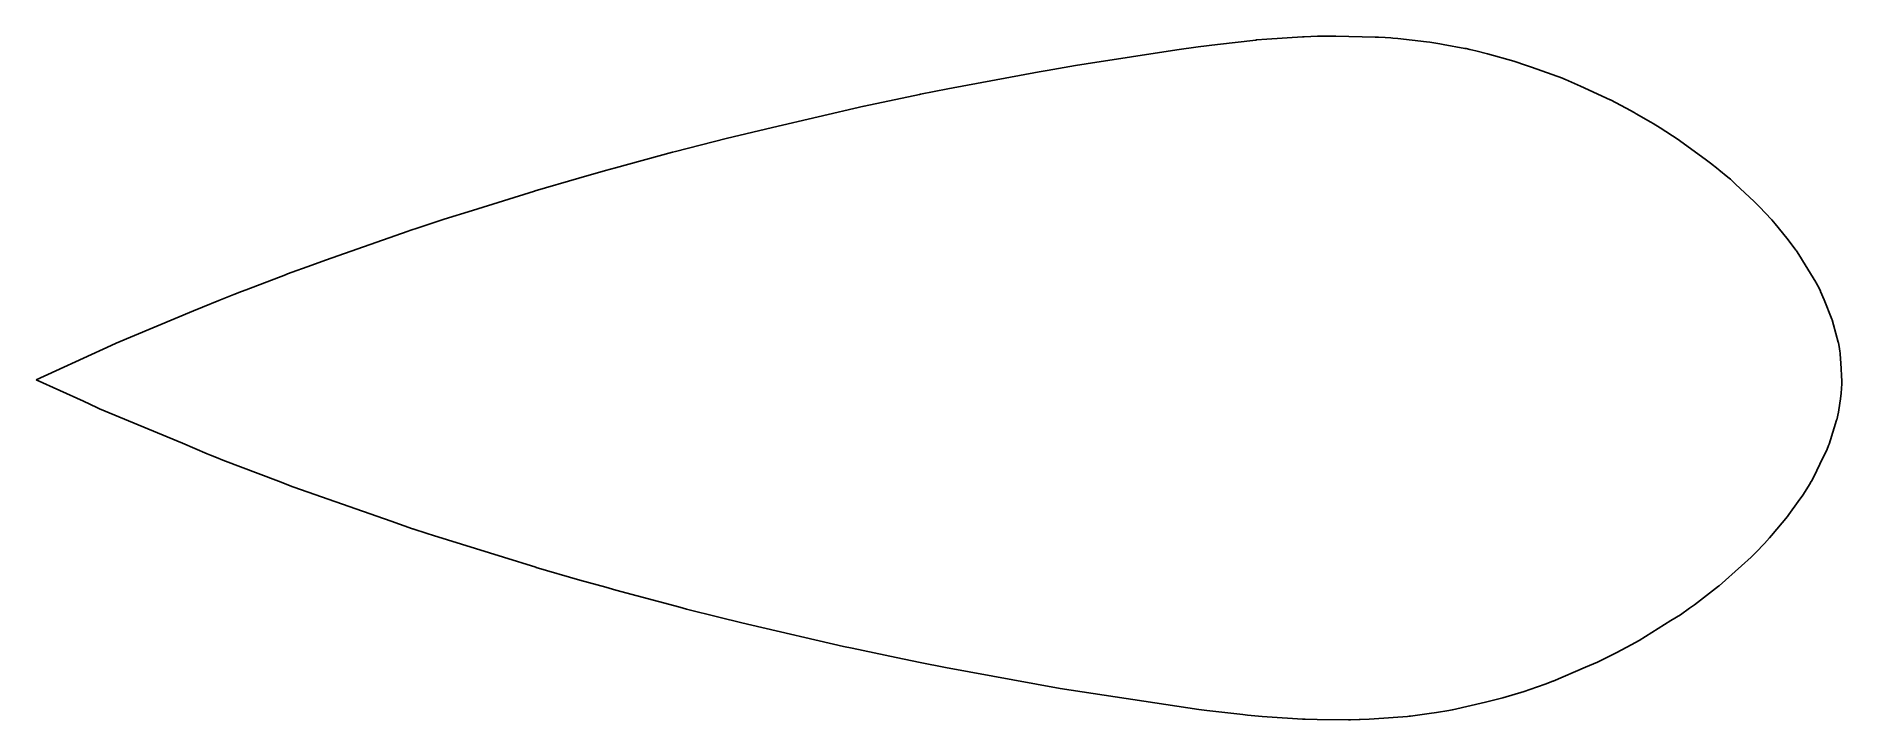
# Model space of a CAD drawing. Header units: metres. Extents: x -88 to 62, y -28 to 28.
import ezdxf

# ---------------------------------------------------------------- set-up
doc = ezdxf.new("R2010")
doc.units = ezdxf.units.M

msp = doc.modelspace()

# ---------------------------------------------------------------- linework, layer by layer
for p, q in [((7.18541, 27.2571), (-0.34248, 26.0987)), ((8.95287, 27.5123), (7.18541, 27.2571)), ((10.5604, 27.7026), (8.95287, 27.5123)), ((13.7689, 28.0777), (10.5604, 27.7026)), ((13.8117, 28.0817), (13.7689, 28.0777)), ((14.6601, 28.1423), (13.8117, 28.0817)), ((17.6219, 28.3481), (14.6601, 28.1423)), ((17.7694, 28.3543), (17.6219, 28.3481)), ((18.8836, 28.3904), (17.7694, 28.3543)), ((19.0635, 28.3957), (18.8836, 28.3904)), ((19.9749, 28.4008), (19.0635, 28.3957)), ((20.4027, 28.3989), (19.9749, 28.4008)), ((23.6802, 28.3293), (20.4027, 28.3989)), ((23.9566, 28.3162), (23.6802, 28.3293)), ((24.4978, 28.2876), (23.9566, 28.3162)), ((24.975, 28.2537), (24.4978, 28.2876)), ((25.1398, 28.2403), (24.975, 28.2537)), ((25.5502, 28.2003), (25.1398, 28.2403)), ((27.936, 27.9288), (25.5502, 28.2003)), ((28.2189, 27.8918), (27.936, 27.9288)), ((29.048, 27.7654), (28.2189, 27.8918)), ((29.3179, 27.718), (29.048, 27.7654)), ((31.1081, 27.3868), (29.3179, 27.718)), ((31.2231, 27.3629), (31.1081, 27.3868)), ((31.5283, 27.297), (31.2231, 27.3629)), ((32.0292, 27.1841), (31.5283, 27.297)), ((32.9976, 26.9269), (32.0292, 27.1841)), ((-3.57082, 25.5608), (-4.24626, 25.4407)), ((-1.22874, 25.9556), (-3.57082, 25.5608)), ((-0.34248, 26.0987), (-1.22874, 25.9556)), ((35.1983, 26.3269), (32.9976, 26.9269)), ((35.2832, 26.301), (35.1983, 26.3269)), ((36.158, 25.9978), (35.2832, 26.301)), ((36.6563, 25.8215), (36.158, 25.9978)), ((39.2312, 24.8991), (36.6563, 25.8215)), ((-11.8283, 24.0205), (-14.0866, 23.5816)), ((-4.24626, 25.4407), (-11.8283, 24.0205)), ((39.2839, 24.878), (39.2312, 24.8991)), ((39.3846, 24.8376), (39.2839, 24.878)), ((39.4669, 24.8042), (39.3846, 24.8376)), ((40.7141, 24.2408), (39.4669, 24.8042)), ((43.1826, 23.1196), (40.7141, 24.2408)), ((-18.7982, 22.5898), (-26.3866, 20.8167)), ((-18.7855, 22.5926), (-18.7982, 22.5898)), ((-14.1748, 23.5636), (-18.7855, 22.5926)), ((-14.0866, 23.5816), (-14.1748, 23.5636)), ((43.2095, 23.1061), (43.1826, 23.1196)), ((44.521, 22.4173), (43.2095, 23.1061)), ((45.1744, 22.0641), (44.521, 22.4173)), ((45.3528, 21.963), (45.1744, 22.0641)), ((46.5681, 21.2636), (45.3528, 21.963)), ((46.7664, 21.1456), (46.5681, 21.2636)), ((47.3331, 20.7776), (46.7664, 21.1456)), ((-30.2284, 19.9185), (-34.4492, 18.8353)), ((-26.3866, 20.8167), (-30.2284, 19.9185)), ((48.825, 19.8312), (47.3331, 20.7776)), ((48.9432, 19.7506), (48.825, 19.8312)), ((51.181, 18.1094), (48.9432, 19.7506)), ((-34.6968, 18.7699), (-39.4364, 17.4725)), ((-34.4492, 18.8353), (-34.6968, 18.7699)), ((51.5346, 17.844), (51.181, 18.1094)), ((-42.4808, 16.6188), (-46.1051, 15.5611)), ((-40.272, 17.2428), (-42.4808, 16.6188)), ((-39.4364, 17.4725), (-40.272, 17.2428)), ((52.1633, 17.3652), (51.5346, 17.844)), ((52.2289, 17.3114), (52.1633, 17.3652)), ((52.955, 16.7043), (52.2289, 17.3114)), ((53.1711, 16.5209), (52.955, 16.7043)), ((53.6057, 16.1158), (53.1711, 16.5209)), ((-46.1584, 15.5451), (-51.3125, 13.9383)), ((-46.1051, 15.5611), (-46.1584, 15.5451)), ((55.1525, 14.6832), (53.6057, 16.1158)), ((-51.3125, 13.9383), (-53.6543, 13.2067)), ((55.1761, 14.6597), (55.1525, 14.6832)), ((55.5837, 14.2289), (55.1761, 14.6597)), ((56.5839, 13.1722), (55.5837, 14.2289)), ((-56.6584, 12.2151), (-63.5109, 9.79695)), ((-56.5305, 12.258), (-56.6584, 12.2151)), ((-55.8225, 12.4925), (-56.5305, 12.258)), ((-53.6543, 13.2067), (-55.8225, 12.4925)), ((56.6046, 13.1491), (56.5839, 13.1722)), ((56.8869, 12.8133), (56.6046, 13.1491)), ((57.8663, 11.6395), (56.8869, 12.8133)), ((58.0597, 11.384), (57.8663, 11.6395)), ((58.6212, 10.6285), (58.0597, 11.384)), ((58.6595, 10.5751), (58.6212, 10.6285)), ((58.9887, 10.066), (58.6595, 10.5751)), ((-64.6642, 9.38785), (-66.669, 8.67099)), ((-63.5109, 9.79695), (-64.6642, 9.38785)), ((59.17, 9.77988), (58.9887, 10.066)), ((60.2671, 7.99286), (59.17, 9.77988)), ((-66.8525, 8.6021), (-70.1214, 7.35286)), ((-66.669, 8.67099), (-66.8525, 8.6021)), ((60.3106, 7.91295), (60.2671, 7.99286)), ((60.4101, 7.7263), (60.3106, 7.91295)), ((60.433, 7.68178), (60.4101, 7.7263)), ((60.6209, 7.31052), (60.433, 7.68178)), ((-72.3788, 6.47067), (-73.748, 5.91089)), ((-71.1488, 6.95709), (-72.3788, 6.47067)), ((-70.5072, 7.20587), (-71.1488, 6.95709)), ((-70.1214, 7.35286), (-70.5072, 7.20587)), ((60.6617, 7.2281), (60.6209, 7.31052)), ((60.6692, 7.21257), (60.6617, 7.2281)), ((60.9618, 6.51311), (60.6692, 7.21257)), ((61.6136, 4.91151), (60.9618, 6.51311)), ((-74.4731, 5.61191), (-80.9144, 2.90379)), ((-73.748, 5.91089), (-74.4731, 5.61191)), ((61.6293, 4.86507), (61.6136, 4.91151)), ((61.7493, 4.43474), (61.6293, 4.86507)), ((62.1301, 3.01105), (61.7493, 4.43474)), ((62.1461, 2.93092), (62.1301, 3.01105)), ((-81.3271, 2.72443), (-85.9094, 0.62405)), ((-80.9144, 2.90379), (-81.3271, 2.72443)), ((62.2293, 2.4787), (62.1461, 2.93092)), ((62.2398, 2.41885), (62.2293, 2.4787)), ((62.2624, 2.28459), (62.2398, 2.41885)), ((62.2669, 2.2549), (62.2624, 2.28459)), ((62.2943, 2.07387), (62.2669, 2.2549)), ((62.2954, 2.06679), (62.2943, 2.07387)), ((62.3251, 1.59163), (62.2954, 2.06679)), ((62.3439, 1.28188), (62.3251, 1.59163)), ((-85.9094, 0.62405), (-87.5599, -0.11778)), ((62.4364, -0.25487), (62.3439, 1.28188)), ((-87.5599, -0.11778), (-83.6303, -1.9063)), ((62.3167, -1.6946), (62.3795, -1.24361)), ((62.3795, -1.24361), (62.4248, -0.45898)), ((62.4248, -0.45898), (62.4364, -0.25708)), ((62.4364, -0.25708), (62.4364, -0.25487)), ((-83.6303, -1.9063), (-82.5145, -2.41995)), ((-82.5145, -2.41995), (-82.2843, -2.5224)), ((-82.2843, -2.5224), (-75.4129, -5.38953)), ((62.0076, -3.44707), (62.1448, -2.80832)), ((62.1448, -2.80832), (62.1881, -2.60992)), ((62.1881, -2.60992), (62.1889, -2.60529)), ((62.1889, -2.60529), (62.3167, -1.6946)), ((61.3821, -5.45976), (61.8013, -4.10689)), ((61.8013, -4.10689), (62.0028, -3.46677)), ((62.0028, -3.46677), (62.0076, -3.44707)), ((-75.4129, -5.38953), (-73.3439, -6.27402)), ((60.8908, -6.53656), (61.2003, -5.92143)), ((61.2003, -5.92143), (61.2159, -5.88332)), ((61.2159, -5.88332), (61.3297, -5.59117)), ((61.3297, -5.59117), (61.3821, -5.45976)), ((-73.3439, -6.27402), (-73.0636, -6.38635)), ((-73.0636, -6.38635), (-72.585, -6.5751)), ((-72.585, -6.5751), (-72.056, -6.78642)), ((-72.056, -6.78642), (-67.4277, -8.54987)), ((60.0757, -8.24425), (60.8908, -6.53656)), ((-67.4277, -8.54987), (-66.2423, -8.99986)), ((59.2493, -9.61128), (59.7362, -8.82254)), ((59.7362, -8.82254), (59.8961, -8.5612)), ((59.8961, -8.5612), (59.9062, -8.54398)), ((59.9062, -8.54398), (60.0757, -8.24425)), ((-66.2423, -8.99986), (-66.1573, -9.03114)), ((-66.1573, -9.03114), (-59.2508, -11.4474)), ((58.0393, -11.3132), (58.8097, -10.2176)), ((58.8097, -10.2176), (59.1843, -9.71173)), ((59.1843, -9.71173), (59.2493, -9.61128)), ((-59.2508, -11.4474), (-58.0724, -11.8581)), ((-58.0724, -11.8581), (-56.2829, -12.4814)), ((56.5886, -13.0602), (57.9214, -11.4628)), ((57.9214, -11.4628), (58.0393, -11.3132)), ((-56.2829, -12.4814), (-56.2681, -12.4863)), ((-56.2681, -12.4863), (-55.0808, -12.8757)), ((-55.0808, -12.8757), (-54.5615, -13.046)), ((-54.5615, -13.046), (-48.7282, -14.8567)), ((56.0069, -13.7076), (56.431, -13.2408)), ((56.431, -13.2408), (56.5886, -13.0602)), ((-48.7282, -14.8567), (-46.0631, -15.685)), ((54.0865, -15.5764), (54.9033, -14.8412)), ((54.9033, -14.8412), (54.9077, -14.8369)), ((54.9077, -14.8369), (55.1987, -14.5479)), ((55.1987, -14.5479), (55.2805, -14.4668)), ((55.2805, -14.4668), (56.0069, -13.7076)), ((-46.0631, -15.685), (-46.0311, -15.6945)), ((-46.0311, -15.6945), (-42.4042, -16.7424)), ((52.2384, -17.2205), (54.0865, -15.5764)), ((-42.4042, -16.7424), (-40.2402, -17.3472)), ((-40.2402, -17.3472), (-39.4139, -17.572)), ((-39.4139, -17.572), (-34.0872, -19.0077)), ((50.1841, -18.8039), (51.7025, -17.6391)), ((51.7025, -17.6391), (52.1825, -17.2664)), ((52.1825, -17.2664), (52.2384, -17.2205)), ((-34.0872, -19.0077), (-33.5274, -19.1532)), ((-33.5274, -19.1532), (-30.838, -19.8322)), ((49.0231, -19.6202), (49.7924, -19.0795)), ((49.7924, -19.0795), (50.1841, -18.8039)), ((-30.838, -19.8322), (-28.9343, -20.2956)), ((-28.9343, -20.2956), (-28.1093, -20.4923)), ((-28.1093, -20.4923), (-20.4896, -22.2509)), ((45.5871, -21.7603), (48.2371, -20.107)), ((48.2371, -20.107), (49.0174, -19.6241)), ((49.0174, -19.6241), (49.0231, -19.6202)), ((-20.4896, -22.2509), (-19.7758, -22.4093)), ((-19.7758, -22.4093), (-16.1244, -23.168)), ((43.694, -22.7861), (44.9789, -22.0887)), ((44.9789, -22.0887), (45.5367, -21.7888)), ((45.5367, -21.7888), (45.5871, -21.7603)), ((-16.1244, -23.168), (-14.1308, -23.5974)), ((-14.1308, -23.5974), (-12.0175, -24.0164)), ((38.447, -25.1367), (41.1383, -23.9693)), ((41.1383, -23.9693), (42.1243, -23.5578)), ((42.1243, -23.5578), (42.2965, -23.4771)), ((42.2965, -23.4771), (43.1974, -23.0264)), ((43.1974, -23.0264), (43.694, -22.7861)), ((-12.0175, -24.0164), (-2.48738, -25.7477)), ((36.5221, -25.8313), (37.7887, -25.374)), ((37.7887, -25.374), (38.4334, -25.1419)), ((38.4334, -25.1419), (38.447, -25.1367)), ((-2.48738, -25.7477), (9.02704, -27.4877)), ((30.0882, -27.5234), (32.8402, -26.8723)), ((32.8402, -26.8723), (34.2812, -26.5308)), ((34.2812, -26.5308), (34.2864, -26.5293)), ((34.2864, -26.5293), (36.0363, -25.9828)), ((36.0363, -25.9828), (36.5221, -25.8313)), ((9.02704, -27.4877), (9.67567, -27.5704)), ((9.67567, -27.5704), (12.6899, -27.9184)), ((12.6899, -27.9184), (13.0732, -27.9595)), ((13.0732, -27.9595), (14.283, -28.0686)), ((14.283, -28.0686), (14.7063, -28.1002)), ((14.7063, -28.1002), (17.6407, -28.2917)), ((17.6407, -28.2917), (17.846, -28.3011)), ((17.846, -28.3011), (18.8435, -28.3224)), ((18.8435, -28.3224), (21.444, -28.3502)), ((21.444, -28.3502), (21.62, -28.3468)), ((21.62, -28.3468), (22.3312, -28.3295)), ((22.3312, -28.3295), (22.4136, -28.3271)), ((22.4136, -28.3271), (23.163, -28.2859)), ((23.163, -28.2859), (23.5802, -28.2607)), ((23.5802, -28.2607), (26.3574, -28.0592)), ((26.3574, -28.0592), (26.4865, -28.0473)), ((26.4865, -28.0473), (26.6148, -28.0339)), ((26.6148, -28.0339), (28.1633, -27.8253)), ((28.1633, -27.8253), (28.7666, -27.7498)), ((28.7666, -27.7498), (29.7912, -27.5746)), ((29.7912, -27.5746), (30.0782, -27.5253)), ((30.0782, -27.5253), (30.0882, -27.5234))]:
    msp.add_line(p, q)

doc.saveas('drawing.dxf')
